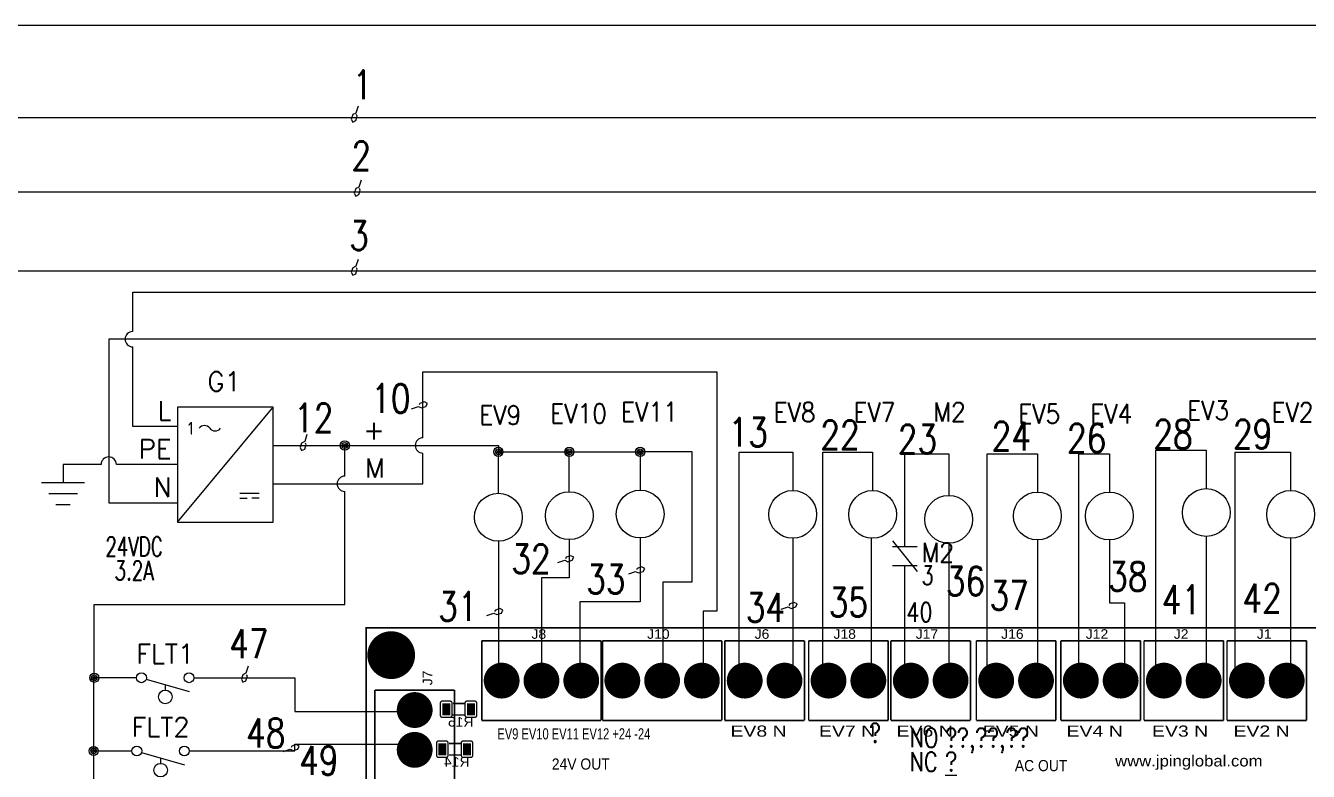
# Model space of a CAD drawing. Header units: inches. Extents: x 18.7 to 39.4, y 4.3 to 20.5.
# Drawn here: x 26.61 to 34.99, y 15.65 to 20.52 of the extents above; entities that cross this region are included whole.
import ezdxf
from ezdxf.enums import TextEntityAlignment as Align

# ---------------------------------------------------------------- set-up
doc = ezdxf.new("R2010")
doc.units = ezdxf.units.IN
doc.header["$MEASUREMENT"] = 0
for name, color, linetype in [('BLK_12AWG', 7, 'Continuous'), ('DESC', 250, 'Continuous'), ('MISC', 7, 'Continuous'), ('SYMS', 7, 'Continuous'), ('TAGS', 150, 'Continuous'), ('TERMS', 123, 'Continuous'), ('WIREFIXED', 7, 'Continuous'), ('WIRENO', 250, 'Continuous'), ('WIRES', 7, 'Continuous'), ('XREF', 7, 'Continuous'), ('XREFCHILD', 134, 'Continuous')]:
    doc.layers.add(name, color=color, linetype=linetype)
doc.styles.get("Standard").update_dxf_attribs({"font": 'arial.ttf'})
doc.styles.add('WD', font='romans.shx')
doc.styles.add('WD_IEC', font='isocp2.shx', dxfattribs={"width": 0.9, "height": 4})

# ---------------------------------------------------------------- blocks, each defined once
blk = doc.blocks.new('RPAD')
blk.add_trace([(-0.5, -0.5), (-0.5, 0.5), (0.5, -0.5), (0.5, 0.5)])
blk = doc.blocks.new('EPAD')
at = {"const_width": 0.5}
blk.add_lwpolyline([(-0.25, 0, 1), (0.25, 0, 1)], format="xyb", close=True, dxfattribs=at)
blk = doc.blocks.new('NextionControlV3')
at = {"const_width": 0.008}
for points in [[(40.2003, 9.8764), (45.4208, 9.8764), (45.4208, 14.4197), (40.2003, 14.4197), (40.2003, 9.8764)], [(40.2003, 9.8764), (45.4208, 9.8764), (45.4208, 14.4197), (40.2003, 14.4197), (40.2003, 9.8764)], [(40.2003, 9.8764), (45.4208, 9.8764), (45.4208, 14.4197), (40.2003, 14.4197), (40.2003, 9.8764)], [(40.7814, 14.354), (40.7814, 13.954)], [(41.3814, 14.354), (40.7814, 14.354)], [(40.7814, 14.354), (40.7814, 13.954)], [(41.3814, 14.354), (40.7814, 14.354)], [(40.7814, 14.354), (40.7814, 13.954)], [(41.3814, 14.354), (40.7814, 14.354)], [(41.3814, 14.354), (41.3814, 13.954)], [(41.3814, 14.354), (41.3814, 13.954)], [(41.3814, 14.354), (41.3814, 13.954)], [(41.3877, 14.354), (41.3877, 13.954)], [(41.9877, 14.354), (41.3877, 14.354)], [(41.3877, 14.354), (41.3877, 13.954)], [(41.9877, 14.354), (41.3877, 14.354)], [(41.3877, 14.354), (41.3877, 13.954)], [(41.9877, 14.354), (41.3877, 14.354)], [(41.9877, 14.354), (41.9877, 13.954)], [(41.9877, 14.354), (41.9877, 13.954)], [(41.9877, 14.354), (41.9877, 13.954)], [(42.0027, 14.354), (42.0027, 13.954)], [(42.0027, 14.354), (42.4027, 14.354)], [(42.0027, 14.354), (42.0027, 13.954)], [(42.0027, 14.354), (42.4027, 14.354)], [(42.0027, 14.354), (42.0027, 13.954)], [(42.0027, 14.354), (42.4027, 14.354)], [(42.4027, 14.354), (42.4027, 13.954)], [(42.4027, 14.354), (42.4027, 13.954)], [(42.4027, 14.354), (42.4027, 13.954)], [(42.424, 14.354), (42.424, 13.954)], [(42.424, 14.354), (42.824, 14.354)], [(42.424, 14.354), (42.424, 13.954)], [(42.424, 14.354), (42.824, 14.354)], [(42.424, 14.354), (42.424, 13.954)], [(42.424, 14.354), (42.824, 14.354)], [(42.824, 14.354), (42.824, 13.954)], [(42.824, 14.354), (42.824, 13.954)], [(42.824, 14.354), (42.824, 13.954)], [(42.8373, 14.354), (42.8373, 13.954)], [(42.8373, 14.354), (43.2373, 14.354)], [(42.8373, 14.354), (42.8373, 13.954)], [(42.8373, 14.354), (43.2373, 14.354)], [(42.8373, 14.354), (42.8373, 13.954)], [(42.8373, 14.354), (43.2373, 14.354)], [(43.2373, 14.354), (43.2373, 13.954)], [(43.2373, 14.354), (43.2373, 13.954)], [(43.2373, 14.354), (43.2373, 13.954)], [(43.2665, 14.354), (43.2665, 13.954)], [(43.2665, 14.354), (43.6665, 14.354)], [(43.2665, 14.354), (43.2665, 13.954)], [(43.2665, 14.354), (43.6665, 14.354)], [(43.2665, 14.354), (43.2665, 13.954)], [(43.2665, 14.354), (43.6665, 14.354)], [(43.6665, 14.354), (43.6665, 13.954)], [(43.6665, 14.354), (43.6665, 13.954)], [(43.6665, 14.354), (43.6665, 13.954)], [(43.6917, 14.354), (43.6917, 13.954)], [(43.6917, 14.354), (44.0917, 14.354)], [(43.6917, 14.354), (43.6917, 13.954)], [(43.6917, 14.354), (44.0917, 14.354)], [(43.6917, 14.354), (43.6917, 13.954)], [(43.6917, 14.354), (44.0917, 14.354)], [(44.0917, 14.354), (44.0917, 13.954)], [(44.0917, 14.354), (44.0917, 13.954)], [(44.0917, 14.354), (44.0917, 13.954)], [(44.109, 14.354), (44.109, 13.954)], [(44.109, 14.354), (44.509, 14.354)], [(44.109, 14.354), (44.109, 13.954)], [(44.109, 14.354), (44.509, 14.354)], [(44.109, 14.354), (44.109, 13.954)], [(44.109, 14.354), (44.509, 14.354)], [(44.509, 14.354), (44.509, 13.954)], [(44.509, 14.354), (44.509, 13.954)], [(44.509, 14.354), (44.509, 13.954)], [(44.5263, 14.354), (44.5263, 13.954)], [(44.5263, 14.354), (44.9263, 14.354)], [(44.5263, 14.354), (44.5263, 13.954)], [(44.5263, 14.354), (44.9263, 14.354)], [(44.5263, 14.354), (44.5263, 13.954)], [(44.5263, 14.354), (44.9263, 14.354)], [(44.9263, 14.354), (44.9263, 13.954)], [(44.9263, 14.354), (44.9263, 13.954)], [(44.9263, 14.354), (44.9263, 13.954)], [(40.6444, 14.1063), (40.2444, 14.1063)], [(40.6444, 12.5063), (40.2444, 12.5063), (40.2444, 14.1063)], [(40.6444, 14.1063), (40.2444, 14.1063)], [(40.6444, 12.5063), (40.2444, 12.5063), (40.2444, 14.1063)], [(40.6444, 14.1063), (40.2444, 14.1063)], [(40.6444, 12.5063), (40.2444, 12.5063), (40.2444, 14.1063)], [(40.6444, 14.1063), (40.6444, 12.5063)], [(40.6444, 14.1063), (40.6444, 12.5063)], [(40.6444, 14.1063), (40.6444, 12.5063)], [(40.6369, 14.0393), (40.6959, 14.0393)], [(40.6369, 14.0393), (40.6959, 14.0393)], [(40.6369, 14.0393), (40.6959, 14.0393)], [(40.6359, 13.9813), (40.6959, 13.9813)], [(40.6359, 13.9813), (40.6959, 13.9813)], [(40.6359, 13.9813), (40.6959, 13.9813)], [(40.7814, 13.954), (41.3814, 13.954)], [(40.7814, 13.954), (41.3814, 13.954)], [(40.7814, 13.954), (41.3814, 13.954)], [(41.3877, 13.954), (41.9877, 13.954)], [(41.3877, 13.954), (41.9877, 13.954)], [(41.3877, 13.954), (41.9877, 13.954)], [(42.0027, 13.954), (42.4027, 13.954)], [(42.0027, 13.954), (42.4027, 13.954)], [(42.0027, 13.954), (42.4027, 13.954)], [(42.424, 13.954), (42.824, 13.954)], [(42.424, 13.954), (42.824, 13.954)], [(42.424, 13.954), (42.824, 13.954)], [(42.8373, 13.954), (43.2373, 13.954)], [(42.8373, 13.954), (43.2373, 13.954)], [(42.8373, 13.954), (43.2373, 13.954)], [(43.2665, 13.954), (43.6665, 13.954)], [(43.2665, 13.954), (43.6665, 13.954)], [(43.2665, 13.954), (43.6665, 13.954)], [(43.6917, 13.954), (44.0917, 13.954)], [(43.6917, 13.954), (44.0917, 13.954)], [(43.6917, 13.954), (44.0917, 13.954)], [(44.109, 13.954), (44.509, 13.954)], [(44.109, 13.954), (44.509, 13.954)], [(44.109, 13.954), (44.509, 13.954)], [(44.5263, 13.954), (44.9263, 13.954)], [(44.5263, 13.954), (44.9263, 13.954)], [(44.5263, 13.954), (44.9263, 13.954)], [(40.6172, 13.8385), (40.6762, 13.8385)], [(40.6172, 13.8385), (40.6762, 13.8385)], [(40.6172, 13.8385), (40.6762, 13.8385)], [(40.6162, 13.7805), (40.6762, 13.7805)], [(40.6162, 13.7805), (40.6762, 13.7805)], [(40.6162, 13.7805), (40.6762, 13.7805)]]:
    blk.add_lwpolyline(points, dxfattribs=at)
for points in [[(40.5829, 13.9703), (40.6229, 13.9703), (40.6239, 13.9703), (40.6249, 13.9705), (40.6259, 13.9707), (40.6268, 13.971), (40.6277, 13.9715), (40.6285, 13.972), (40.6293, 13.9725), (40.63, 13.9732), (40.6306, 13.9739), (40.6312, 13.9746), (40.6317, 13.9755), (40.6321, 13.9763), (40.6325, 13.9773), (40.6327, 13.9782), (40.6328, 13.9792), (40.6329, 13.9803), (40.6329, 14.0403), (40.6328, 14.0413), (40.6327, 14.0423), (40.6325, 14.0433), (40.6321, 14.0442), (40.6317, 14.0451), (40.6312, 14.0459), (40.6306, 14.0467), (40.63, 14.0474), (40.6293, 14.048), (40.6285, 14.0486), (40.6277, 14.0491), (40.6268, 14.0495), (40.6259, 14.0498), (40.6249, 14.0501), (40.6239, 14.0502), (40.6229, 14.0503), (40.5829, 14.0503), (40.5819, 14.0502), (40.5809, 14.0501), (40.5799, 14.0498), (40.579, 14.0495), (40.5781, 14.0491), (40.5773, 14.0486), (40.5765, 14.048), (40.5758, 14.0474), (40.5751, 14.0467), (40.5746, 14.0459), (40.5741, 14.0451), (40.5737, 14.0442), (40.5733, 14.0433), (40.5731, 14.0423), (40.5729, 14.0413), (40.5729, 14.0403), (40.5729, 13.9803), (40.5729, 13.9792), (40.5731, 13.9782), (40.5733, 13.9773), (40.5737, 13.9763), (40.5741, 13.9755), (40.5746, 13.9746), (40.5751, 13.9739), (40.5758, 13.9732), (40.5765, 13.9725), (40.5773, 13.972), (40.5781, 13.9715), (40.579, 13.971), (40.5799, 13.9707), (40.5809, 13.9705), (40.5819, 13.9703), (40.5829, 13.9703)], [(40.7069, 13.9703), (40.7469, 13.9703), (40.7479, 13.9703), (40.7489, 13.9705), (40.7499, 13.9707), (40.7508, 13.971), (40.7517, 13.9715), (40.7525, 13.972), (40.7533, 13.9725), (40.754, 13.9732), (40.7546, 13.9739), (40.7552, 13.9746), (40.7557, 13.9755), (40.7561, 13.9763), (40.7565, 13.9773), (40.7567, 13.9782), (40.7568, 13.9792), (40.7569, 13.9803), (40.7569, 14.0403), (40.7568, 14.0413), (40.7567, 14.0423), (40.7565, 14.0433), (40.7561, 14.0442), (40.7557, 14.0451), (40.7552, 14.0459), (40.7546, 14.0467), (40.754, 14.0474), (40.7533, 14.048), (40.7525, 14.0486), (40.7517, 14.0491), (40.7508, 14.0495), (40.7499, 14.0498), (40.7489, 14.0501), (40.7479, 14.0502), (40.7469, 14.0503), (40.7069, 14.0503), (40.7059, 14.0502), (40.7049, 14.0501), (40.7039, 14.0498), (40.703, 14.0495), (40.7021, 14.0491), (40.7013, 14.0486), (40.7005, 14.048), (40.6998, 14.0474), (40.6991, 14.0467), (40.6986, 14.0459), (40.6981, 14.0451), (40.6977, 14.0442), (40.6973, 14.0433), (40.6971, 14.0423), (40.6969, 14.0413), (40.6969, 14.0403), (40.6969, 13.9803), (40.6969, 13.9792), (40.6971, 13.9782), (40.6973, 13.9773), (40.6977, 13.9763), (40.6981, 13.9755), (40.6986, 13.9746), (40.6991, 13.9739), (40.6998, 13.9732), (40.7005, 13.9725), (40.7013, 13.972), (40.7021, 13.9715), (40.703, 13.971), (40.7039, 13.9707), (40.7049, 13.9705), (40.7059, 13.9703), (40.7069, 13.9703)], [(40.5632, 13.7695), (40.6032, 13.7695), (40.6043, 13.7695), (40.6053, 13.7697), (40.6062, 13.7699), (40.6071, 13.7703), (40.608, 13.7707), (40.6088, 13.7712), (40.6096, 13.7717), (40.6103, 13.7724), (40.611, 13.7731), (40.6115, 13.7738), (40.612, 13.7747), (40.6124, 13.7755), (40.6128, 13.7765), (40.613, 13.7774), (40.6132, 13.7784), (40.6132, 13.7795), (40.6132, 13.8395), (40.6132, 13.8405), (40.613, 13.8415), (40.6128, 13.8425), (40.6124, 13.8434), (40.612, 13.8443), (40.6115, 13.8451), (40.611, 13.8459), (40.6103, 13.8466), (40.6096, 13.8472), (40.6088, 13.8478), (40.608, 13.8483), (40.6071, 13.8487), (40.6062, 13.849), (40.6053, 13.8493), (40.6043, 13.8494), (40.6032, 13.8495), (40.5632, 13.8495), (40.5622, 13.8494), (40.5612, 13.8493), (40.5602, 13.849), (40.5593, 13.8487), (40.5584, 13.8483), (40.5576, 13.8478), (40.5568, 13.8472), (40.5561, 13.8466), (40.5555, 13.8459), (40.5549, 13.8451), (40.5544, 13.8443), (40.554, 13.8434), (40.5537, 13.8425), (40.5534, 13.8415), (40.5533, 13.8405), (40.5532, 13.8395), (40.5532, 13.7795), (40.5533, 13.7784), (40.5534, 13.7774), (40.5537, 13.7765), (40.554, 13.7755), (40.5544, 13.7747), (40.5549, 13.7738), (40.5555, 13.7731), (40.5561, 13.7724), (40.5568, 13.7717), (40.5576, 13.7712), (40.5584, 13.7707), (40.5593, 13.7703), (40.5602, 13.7699), (40.5612, 13.7697), (40.5622, 13.7695), (40.5632, 13.7695)], [(40.6872, 13.7695), (40.7272, 13.7695), (40.7283, 13.7695), (40.7293, 13.7697), (40.7302, 13.7699), (40.7311, 13.7703), (40.732, 13.7707), (40.7328, 13.7712), (40.7336, 13.7717), (40.7343, 13.7724), (40.735, 13.7731), (40.7355, 13.7738), (40.736, 13.7747), (40.7364, 13.7755), (40.7368, 13.7765), (40.737, 13.7774), (40.7372, 13.7784), (40.7372, 13.7795), (40.7372, 13.8395), (40.7372, 13.8405), (40.737, 13.8415), (40.7368, 13.8425), (40.7364, 13.8434), (40.736, 13.8443), (40.7355, 13.8451), (40.735, 13.8459), (40.7343, 13.8466), (40.7336, 13.8472), (40.7328, 13.8478), (40.732, 13.8483), (40.7311, 13.8487), (40.7302, 13.849), (40.7293, 13.8493), (40.7283, 13.8494), (40.7272, 13.8495), (40.6872, 13.8495), (40.6862, 13.8494), (40.6852, 13.8493), (40.6842, 13.849), (40.6833, 13.8487), (40.6824, 13.8483), (40.6816, 13.8478), (40.6808, 13.8472), (40.6801, 13.8466), (40.6795, 13.8459), (40.6789, 13.8451), (40.6784, 13.8443), (40.678, 13.8434), (40.6777, 13.8425), (40.6774, 13.8415), (40.6773, 13.8405), (40.6772, 13.8395), (40.6772, 13.7795), (40.6773, 13.7784), (40.6774, 13.7774), (40.6777, 13.7765), (40.678, 13.7755), (40.6784, 13.7747), (40.6789, 13.7738), (40.6795, 13.7731), (40.6801, 13.7724), (40.6808, 13.7717), (40.6816, 13.7712), (40.6824, 13.7707), (40.6833, 13.7703), (40.6842, 13.7699), (40.6852, 13.7697), (40.6862, 13.7695), (40.6872, 13.7695)]]:
    blk.add_lwpolyline(points, close=True)
for p, xscale, yscale in [((40.3263, 14.2819), 0.24, 0.24), ((40.8814, 14.154), 0.18, 0.18), ((41.0814, 14.154), 0.18, 0.18), ((41.2814, 14.154), 0.18, 0.18), ((41.4877, 14.154), 0.18, 0.18), ((41.6877, 14.154), 0.18, 0.18), ((41.8877, 14.154), 0.18, 0.18), ((42.1027, 14.154), 0.18, 0.18), ((42.3027, 14.154), 0.18, 0.18), ((42.524, 14.154), 0.18, 0.18), ((42.724, 14.154), 0.18, 0.18), ((42.9373, 14.154), 0.18, 0.18), ((43.1373, 14.154), 0.18, 0.18), ((43.3665, 14.154), 0.18, 0.18), ((43.5665, 14.154), 0.18, 0.18), ((43.7917, 14.154), 0.18, 0.18), ((43.9917, 14.154), 0.18, 0.18), ((44.209, 14.154), 0.18, 0.18), ((44.409, 14.154), 0.18, 0.18), ((44.6263, 14.154), 0.18, 0.18), ((44.8263, 14.154), 0.18, 0.18), ((40.4444, 14.0063), 0.18, 0.18), ((40.4444, 13.8063), 0.18, 0.18)]:
    blk.add_blockref('EPAD', p, dxfattribs=dict(xscale=xscale, yscale=yscale))
at = {"xscale": 0.04, "yscale": 0.06, "rotation": 180}
for p in [(40.6029, 14.0103), (40.7269, 14.0103), (40.5832, 13.8095), (40.7072, 13.8095)]:
    blk.add_blockref('RPAD', p, dxfattribs=at)
for s, height, width, p in [('J8', 0.048, 1.041667, (41.0314, 14.364)), ('J8', 0.048, 1.041667, (41.0314, 14.364)), ('J8', 0.048, 1.041667, (41.0314, 14.364)), ('J10', 0.048, 1.041667, (41.6127, 14.364)), ('J10', 0.048, 1.041667, (41.6127, 14.364)), ('J10', 0.048, 1.041667, (41.6127, 14.364)), ('J6', 0.048, 1.041667, (42.1527, 14.364)), ('J6', 0.048, 1.041667, (42.1527, 14.364)), ('J6', 0.048, 1.041667, (42.1527, 14.364)), ('J18', 0.048, 1.041667, (42.549, 14.364)), ('J18', 0.048, 1.041667, (42.549, 14.364)), ('J18', 0.048, 1.041667, (42.549, 14.364)), ('J17', 0.048, 1.041667, (42.9623, 14.364)), ('J17', 0.048, 1.041667, (42.9623, 14.364)), ('J17', 0.048, 1.041667, (42.9623, 14.364)), ('J16', 0.048, 1.041667, (43.3915, 14.364)), ('J16', 0.048, 1.041667, (43.3915, 14.364)), ('J16', 0.048, 1.041667, (43.3915, 14.364)), ('J12', 0.048, 1.041667, (43.8167, 14.364)), ('J12', 0.048, 1.041667, (43.8167, 14.364)), ('J12', 0.048, 1.041667, (43.8167, 14.364)), ('J2', 0.048, 1.041667, (44.259, 14.364)), ('J2', 0.048, 1.041667, (44.259, 14.364)), ('J2', 0.048, 1.041667, (44.259, 14.364)), ('J1', 0.048, 1.041667, (44.6763, 14.364)), ('J1', 0.048, 1.041667, (44.6763, 14.364)), ('J1', 0.048, 1.041667, (44.6763, 14.364)), ('EV8 N', 0.056, 1.25, (42.031, 13.8725)), ('EV8 N', 0.056, 1.25, (42.031, 13.8725)), ('EV8 N', 0.056, 1.25, (42.031, 13.8725)), ('EV7 N', 0.056, 1.25, (42.4759, 13.8725)), ('EV7 N', 0.056, 1.25, (42.4759, 13.8725)), ('EV7 N', 0.056, 1.25, (42.4759, 13.8725)), ('EV6 N', 0.056, 1.25, (42.8657, 13.8725)), ('EV6 N', 0.056, 1.25, (42.8657, 13.8725)), ('EV6 N', 0.056, 1.25, (42.8657, 13.8725)), ('EV5 N', 0.056, 1.25, (43.2988, 13.8725)), ('EV5 N', 0.056, 1.25, (43.2988, 13.8725)), ('EV5 N', 0.056, 1.25, (43.2988, 13.8725)), ('EV4 N', 0.056, 1.25, (43.72, 13.8725)), ('EV4 N', 0.056, 1.25, (43.72, 13.8725)), ('EV4 N', 0.056, 1.25, (43.72, 13.8725)), ('EV3 N', 0.056, 1.25, (44.1492, 13.8725)), ('EV3 N', 0.056, 1.25, (44.1492, 13.8725)), ('EV3 N', 0.056, 1.25, (44.1492, 13.8725)), ('EV2 N', 0.056, 1.25, (44.5586, 13.8725)), ('EV2 N', 0.056, 1.25, (44.5586, 13.8725)), ('EV2 N', 0.056, 1.25, (44.5586, 13.8725)), ('EV9 EV10 EV11 EV12 +24 -24', 0.056, 0.714286, (40.8598, 13.8587)), ('EV9 EV10 EV11 EV12 +24 -24', 0.056, 0.714286, (40.8598, 13.8587)), ('EV9 EV10 EV11 EV12 +24 -24', 0.056, 0.714286, (40.8598, 13.8587)), ('24V OUT', 0.056, 0.892857, (41.1334, 13.7071)), ('24V OUT', 0.056, 0.892857, (41.1334, 13.7071)), ('24V OUT', 0.056, 0.892857, (41.1334, 13.7071)), ('AC OUT', 0.056, 0.892857, (43.4602, 13.6992)), ('AC OUT', 0.056, 0.892857, (43.4602, 13.6992)), ('AC OUT', 0.056, 0.892857, (43.4602, 13.6992)), ('www.jpinglobal.com', 0.056, 1.071429, (43.9641, 13.7229)), ('www.jpinglobal.com', 0.056, 1.071429, (43.9641, 13.7229)), ('www.jpinglobal.com', 0.056, 1.071429, (43.9641, 13.7229))]:
    blk.add_text(s, height=height, dxfattribs=dict(width=width)).set_placement(p)
at = {"width": 1.041667}
blk.add_text('J7', height=0.048, rotation=90, dxfattribs=at).set_placement((40.5331, 14.1304))
blk.add_text('J7', height=0.048, rotation=90, dxfattribs=at).set_placement((40.5331, 14.1304))
blk.add_text('J7', height=0.048, rotation=90, dxfattribs=at).set_placement((40.5331, 14.1304))
at = {"text_generation_flag": 2, "width": 1.041667}
for s, p in [('R15', (40.7399, 13.9233)), ('R15', (40.7399, 13.9233)), ('R15', (40.7399, 13.9233)), ('R14', (40.7202, 13.7225)), ('R14', (40.7202, 13.7225)), ('R14', (40.7202, 13.7225))]:
    blk.add_text(s, height=0.048, dxfattribs=at).set_placement(p)
blk = doc.blocks.new('VCR1')
blk.add_circle((0, 0), 0.1562)
at = {"style": 'WD', "width": 0.7}
for tag, p in [('INST', (0.2812, 0.4133)), ('LOC', (0.2812, 0.2437))]:
    blk.add_attdef(tag, text='', height=0.125, dxfattribs=at).set_placement(p, align=Align.TOP_LEFT)
at = {"linetype": 'Continuous', "style": 'WD', "flags": 8}
blk.add_attdef('TERM01', text='', height=0.125, dxfattribs=at).set_placement((-0.0312, 0.1812), align=Align.RIGHT)
at = {"color": 7, "style": 'WD', "flags": 1}
for tag, p in [('X2TERM01', (0, 0.1562)), ('X8TERM02', (0, -0.1562))]:
    blk.add_attdef(tag, p, '', height=0.0125, dxfattribs=at)
at = {"style": 'WD', "width": 0.9}
for tag, p in [('TAG1', (0.2, -0.0472)), ('DESC1', (-0.256, -1.0197)), ('DESC2', (-0.256, -1.1759)), ('DESC3', (-0.256, -1.3322))]:
    blk.add_attdef(tag, p, '', height=0.125, dxfattribs=at)
at = {"style": 'WD', "flags": 9}
blk.add_attdef('FAMILY', text='', height=0.01, dxfattribs=at).set_placement((-0.2191, -0.0659), align=Align.CENTER)
at = {"linetype": 'Continuous', "style": 'WD', "flags": 9}
for tag, p in [('CAT', (-0.2211, -0.0835)), ('MFG', (-0.2211, -0.0986))]:
    blk.add_attdef(tag, text='', height=0.01, dxfattribs=at).set_placement(p, align=Align.MIDDLE)
blk.add_attdef('ASSYCODE', text='', height=0.01, dxfattribs=at).set_placement((-0.2229, -0.1181), align=Align.CENTER)
at = {"linetype": 'Continuous', "style": 'WD', "flags": 8}
blk.add_attdef('TERM02', text='', height=0.125, dxfattribs=at).set_placement((-0.0312, -0.1781), align=Align.TOP_RIGHT)
at = {"style": 'WD', "width": 0.8, "flags": 8}
for tag, p in [('NO', (-0.256, -1.4884)), ('XREFNO', (-0.0229, -1.4884)), ('NC', (-0.256, -1.6447)), ('XREFNC', (-0.0229, -1.6447))]:
    blk.add_attdef(tag, p, '', height=0.125, dxfattribs=at)
blk = doc.blocks.new('WDDOT')
for radius in [0.03, 0.0187, 0.00929]:
    blk.add_circle((0, 0), radius)
blk = doc.blocks.new('HFL11')
at = {"linetype": 'Continuous'}
blk.add_line((-0.1248, -0.0103), (0.157, -0.0908), dxfattribs=at)
blk.add_line((0, -0.046), (0, -0.08))
for centre, radius in [((-0.1553, 0), 0.0322), ((0.1553, 0), 0.0322), ((0, -0.125), 0.0442)]:
    blk.add_circle(centre, radius)
at = {"style": 'WD', "width": 0.7}
for tag, p in [('INST', (0, 0.7321)), ('LOC', (0, 0.5625)), ('DESC1', (0, 0.4062)), ('DESC2', (0, 0.25)), ('XREF', (0, -0.3319)), ('WDTAGALT', (0, -0.5))]:
    blk.add_attdef(tag, text='', height=0.125, dxfattribs=at).set_placement(p, align=Align.CENTER)
at = {"style": 'WD'}
blk.add_attdef('TAG1', text='', height=0.125, dxfattribs=at).set_placement((0, 0.0938), align=Align.CENTER)
for tag, p, height, flags in [('X4TERM01', (-0.1875, 0), 0.0125, 1), ('CONTACT', (0.0376, 0.0204), 0.01, 1), ('FAMILY', (0.0376, 0.0371), 0.01, 9), ('X1TERM02', (0.1875, 0), 0.0125, 1)]:
    blk.add_attdef(tag, p, '', height=height, dxfattribs=dict(at, flags=flags))
for tag, p in [('X2LINK', (0, 0.0312)), ('X8LINK', (0, -0.2188))]:
    blk.add_attdef(tag, p, '', height=0.01, dxfattribs=at)
at = {"linetype": 'Continuous', "style": 'WD', "flags": 9}
for tag, p in [('CAT', (0.0626, -0.0071)), ('ASSYCODE', (0.0631, -0.0495)), ('MFG', (0.0626, -0.0266))]:
    blk.add_attdef(tag, text='', height=0.01, dxfattribs=at).set_placement(p, align=Align.CENTER)
at = {"linetype": 'Continuous', "style": 'WD', "flags": 8}
blk.add_attdef('TERM01', text='', height=0.125, dxfattribs=at).set_placement((-0.25, -0.0314), align=Align.TOP_RIGHT)
blk.add_attdef('TERM02', text='', height=0.125, dxfattribs=at).set_placement((0.25, -0.0314), align=Align.TOP_LEFT)
at = {"style": 'WD', "width": 0.7}
blk.add_attdef('RATING1', (0.2493, -0.3058), '', height=0.125, dxfattribs=at)
blk = doc.blocks.new('VMS1')
blk.add_circle((0, 0), 0.1562)
at = {"style": 'WD', "width": 0.7}
for tag, p in [('INST', (0.2812, 0.4193)), ('LOC', (0.2812, 0.2497))]:
    blk.add_attdef(tag, text='', height=0.125, dxfattribs=at).set_placement(p, align=Align.TOP_LEFT)
at = {"linetype": 'Continuous', "style": 'WD', "flags": 8}
blk.add_attdef('TERM01', text='', height=0.125, dxfattribs=at).set_placement((-0.0312, 0.1812), align=Align.RIGHT)
at = {"color": 7, "style": 'WD', "flags": 1}
for tag, p in [('X2TERM01', (0, 0.1562)), ('X8TERM02', (0, -0.1562))]:
    blk.add_attdef(tag, p, '', height=0.0125, dxfattribs=at)
at = {"style": 'WD', "width": 0.9}
for tag, p in [('TAG1', (0.2, -0.0472)), ('DESC1', (-0.256, -1.0197)), ('DESC2', (-0.256, -1.1759)), ('DESC3', (-0.256, -1.3322))]:
    blk.add_attdef(tag, p, '', height=0.125, dxfattribs=at)
at = {"style": 'WD', "flags": 9}
blk.add_attdef('FAMILY', text='', height=0.01, dxfattribs=at).set_placement((-0.2191, -0.0659), align=Align.CENTER)
at = {"linetype": 'Continuous', "style": 'WD', "flags": 9}
for tag, p in [('CAT', (-0.2211, -0.0835)), ('MFG', (-0.2211, -0.0986))]:
    blk.add_attdef(tag, text='', height=0.01, dxfattribs=at).set_placement(p, align=Align.MIDDLE)
blk.add_attdef('ASSYCODE', text='', height=0.01, dxfattribs=at).set_placement((-0.2236, -0.1202), align=Align.CENTER)
at = {"linetype": 'Continuous', "style": 'WD', "flags": 8}
blk.add_attdef('TERM02', text='', height=0.125, dxfattribs=at).set_placement((-0.0312, -0.1781), align=Align.TOP_RIGHT)
at = {"style": 'WD', "width": 0.8, "flags": 8}
for tag, p in [('NO', (-0.256, -1.4884)), ('XREFNO', (-0.0229, -1.4884)), ('NC', (-0.256, -1.6447)), ('XREFNC', (-0.0229, -1.6447))]:
    blk.add_attdef(tag, p, '', height=0.125, dxfattribs=at)
blk = doc.blocks.new('HPW1_1PH')
for p, q in [((0, -0.625), (0.625, 0.125)), ((0.4066, -0.4373), (0.5317, -0.4373)), ((0.4066, -0.4686), (0.4535, -0.4686)), ((0.5317, -0.4686), (0.4848, -0.4686))]:
    blk.add_line(p, q)
blk.add_lwpolyline([(0.625, 0.125), (0, 0.125), (0, -0.625), (0.625, -0.625)], close=True)
for centre, start, end in [((0.175, -0.0387), 36.8699, 143.1301), ((0.245, 0.0138), 216.8699, 323.1301)]:
    blk.add_arc(centre, 0.0438, start, end)
at = {"style": 'WD_IEC'}
blk.add_text('1', height=0.084, dxfattribs=at).set_placement((0.105, -0.0124), align=Align.MIDDLE_RIGHT)
at = {"style": 'WD', "width": 0.7}
for tag, p in [('INST', (-0.2843, 0.7938)), ('LOC', (-0.2843, 0.6242)), ('RATING1', (-0.2843, 0.285)), ('XREF', (-0.2843, -0.691)), ('DESC1', (-0.2843, -0.8472)), ('DESC2', (-0.2843, -1.0035)), ('DESC3', (-0.2843, -1.1578))]:
    blk.add_attdef(tag, text='', height=0.125, dxfattribs=at).set_placement(p, align=Align.CENTER)
at = {"style": 'WD'}
blk.add_attdef('TAG1', text='', height=0.125, dxfattribs=at).set_placement((-0.2843, 0.4546), align=Align.CENTER)
at = {"linetype": 'Continuous', "style": 'WD', "flags": 9}
for tag, p in [('MFG', (0.8868, 0.2571)), ('CAT', (0.8888, 0.2765)), ('ASSYCODE', (0.8871, -0.5638))]:
    blk.add_attdef(tag, text='', height=0.01, dxfattribs=at).set_placement(p, align=Align.CENTER)
at = {"linetype": 'Continuous', "style": 'WD', "flags": 8}
for tag, p in [('TERM01', (-0.04, 0.04)), ('TERM04', (1.3525, -0.085)), ('TERM02', (-0.04, -0.2098)), ('TERM05', (1.3525, -0.335)), ('TERM03', (-0.04, -0.46))]:
    blk.add_attdef(tag, text='', height=0.125, dxfattribs=at).set_placement(p, align=Align.RIGHT)
at = {"style": 'WD'}
for tag, p, height, flags in [('X4TERM01', (0, 0), 0.0125, 1), ('X1TERM04', (0.625, -0.125), 0.0125, 1), ('X4TERM02', (0, -0.2498), 0.0125, 1), ('X1TERM05', (0.625, -0.375), 0.0125, 1), ('X4TERM03', (0, -0.5), 0.0125, 1), ('FAMILY', (0.8618, -0.4829), 0.01, 9)]:
    blk.add_attdef(tag, p, '', height=height, dxfattribs=dict(at, flags=flags))
blk = doc.blocks.new('VGND2')
for p, q in [((0.09375, 0), (-0.09375, 0)), ((-0.0625, -0.046875), (0.0625, -0.046875)), ((-0.03125, -0.09375), (0.03125, -0.09375))]:
    blk.add_line(p, q)
at = {"style": 'WD', "flags": 1}
blk.add_attdef('X2TERM01', (0, 0), '', height=0.01, dxfattribs=at)
blk = doc.blocks.new('WD_WNV')
at = {"linetype": 'Continuous', "style": 'WD', "width": 0.8}
blk.add_attdef('WIRENO', text='', height=0.125, dxfattribs=at).set_placement((-0.05, 0), align=Align.MIDDLE_RIGHT)
at = {"style": 'WD', "flags": 1}
for tag, p in [('W01USER', (-0.0625, 0.0938)), ('W02USER', (-0.0625, 0.0859)), ('W03USER', (-0.0625, 0.0781)), ('W04USER', (-0.0625, 0.0703)), ('W05USER', (-0.0625, 0.0625)), ('W06USER', (-0.0625, 0.0547)), ('W07USER', (-0.0625, 0.0469)), ('W08USER', (-0.0625, 0.0391)), ('W09USER', (-0.0625, 0.0312)), ('W10USER', (-0.0625, 0.0234))]:
    blk.add_attdef(tag, text='', height=0.005, dxfattribs=at).set_placement(p, align=Align.CENTER)
blk = doc.blocks.new('WD_WNH')
at = {"linetype": 'Continuous', "style": 'WD', "width": 0.8}
blk.add_attdef('WIRENO', text='', height=0.125, dxfattribs=at).set_placement((0, 0.0625), align=Align.CENTER)
at = {"style": 'WD', "flags": 1}
for tag, p in [('W01USER', (0, 0.0781)), ('W02USER', (0, 0.0703)), ('W03USER', (0, 0.0625)), ('W04USER', (0, 0.0547)), ('W05USER', (0, 0.0469)), ('W06USER', (0, 0.0391)), ('W07USER', (0, 0.0312)), ('W08USER', (0, 0.0234)), ('W09USER', (0, 0.0156)), ('W10USER', (0, 0.0078))]:
    blk.add_attdef(tag, text='', height=0.005, dxfattribs=at).set_placement(p, align=Align.CENTER)
blk = doc.blocks.new('VMS22')
at = {"linetype": 'Continuous'}
for p, q in [((-0.08, 0.1), (0.08, -0.1)), ((-0.08, 0.0625), (0.08, 0.0625)), ((-0.08, -0.0625), (0.08, -0.0625))]:
    blk.add_line(p, q, dxfattribs=at)
at = {"style": 'WD'}
for tag, p, width in [('INST', (0.125, 0.2866), 0.7), ('LOC', (0.125, 0.117), 0.7), ('TAG2', (0.1095, -0.0393), 0.9), ('XREF', (0.1115, -0.1888), 0.7), ('DESC1', (0.1115, -0.3407), 0.7), ('DESC2', (0.1115, -0.497), 0.7), ('DESC3', (0.1115, -0.6532), 0.7)]:
    blk.add_attdef(tag, p, '', height=0.125, dxfattribs=dict(at, width=width))
at = {"linetype": 'Continuous', "style": 'WD', "flags": 8}
blk.add_attdef('TERM01', text='', height=0.125, dxfattribs=at).set_placement((-0.0312, 0.125), align=Align.RIGHT)
at = {"style": 'WD'}
for tag, p, flags in [('FAMILY', (-0.1522, -0.001), 9), ('CONTACT', (-0.1522, -0.0177), 1)]:
    blk.add_attdef(tag, p, '', height=0.01, dxfattribs=dict(at, flags=flags))
at = {"color": 7, "style": 'WD'}
for tag, p in [('X4LINK', (-0.1406, 0)), ('X1LINK', (0.125, 0))]:
    blk.add_attdef(tag, p, '', height=0.01, dxfattribs=at)
at = {"color": 7, "style": 'WD', "flags": 1}
for tag, p in [('X2TERM01', (0, 0.0625)), ('X8TERM02', (0, -0.0625))]:
    blk.add_attdef(tag, p, '', height=0.0125, dxfattribs=at)
at = {"linetype": 'Continuous', "style": 'WD', "flags": 8}
blk.add_attdef('TERM02', text='', height=0.125, dxfattribs=at).set_placement((-0.0312, -0.125), align=Align.TOP_RIGHT)

msp = doc.modelspace()

# ---------------------------------------------------------------- linework, layer by layer
at = {"color": 7, "linetype": 'Continuous'}
msp.add_line((39.4087, 20.5161), (18.6587, 20.5161), dxfattribs=at)
at = {"layer": 'BLK_12AWG'}
for p, q in [((19.5714, 19.9155), (37.9464, 19.9155)), ((19.591, 19.4322), (37.966, 19.4322)), ((19.5714, 18.9155), (37.9464, 18.9155))]:
    msp.add_line(p, q, dxfattribs=at)
at = {"layer": 'WIREFIXED'}
for points in [[(28.7839, 19.9905), (28.7688, 19.9452), (28.7491, 19.9354), (28.7393, 19.9059), (28.7491, 19.8863), (28.7688, 19.8961), (28.7786, 19.9255), (28.7737, 19.9354)], [(28.8035, 19.5072), (28.7884, 19.4619), (28.7687, 19.452), (28.7589, 19.4226), (28.7687, 19.4029), (28.7884, 19.4128), (28.7982, 19.4422), (28.7933, 19.452)], [(28.7839, 18.9905), (28.7688, 18.9452), (28.7491, 18.9354), (28.7393, 18.9059), (28.7491, 18.8863), (28.7688, 18.8961), (28.7786, 18.9255), (28.7737, 18.9354)], [(29.1324, 18.0156), (29.1778, 18.0307), (29.1974, 18.0208), (29.2268, 18.0306), (29.2367, 18.0503), (29.217, 18.0602), (29.1876, 18.0504), (29.1827, 18.0405)], [(28.4501, 17.846), (28.435, 17.8006), (28.4153, 17.7907), (28.4055, 17.7613), (28.4153, 17.7417), (28.435, 17.7515), (28.4448, 17.7809), (28.4399, 17.7907)], [(30.0886, 17.0113), (30.134, 17.0265), (30.1536, 17.0166), (30.183, 17.0264), (30.1929, 17.0461), (30.1732, 17.0559), (30.1438, 17.0461), (30.1389, 17.0363)], [(30.5517, 16.9379), (30.597, 16.953), (30.6167, 16.9431), (30.6461, 16.9529), (30.656, 16.9726), (30.6363, 16.9825), (30.6069, 16.9727), (30.602, 16.9628)], [(29.6255, 16.6655), (29.6709, 16.6806), (29.6906, 16.6708), (29.72, 16.6806), (29.7298, 16.7003), (29.7101, 16.7101), (29.6807, 16.7003), (29.6758, 16.6905)], [(31.548, 16.7065), (31.5933, 16.7216), (31.613, 16.7118), (31.6424, 16.7216), (31.6523, 16.7413), (31.6326, 16.7511), (31.6032, 16.7413), (31.5983, 16.7315)], [(28.0661, 16.3339), (28.0509, 16.2886), (28.0313, 16.2787), (28.0215, 16.2493), (28.0313, 16.2297), (28.051, 16.2395), (28.0608, 16.2689), (28.0559, 16.2787)], [(28.2955, 15.7782), (28.3408, 15.7933), (28.3605, 15.7835), (28.3899, 15.7933), (28.3998, 15.813), (28.3801, 15.8228), (28.3507, 15.813), (28.3458, 15.8032)]]:
    msp.add_lwpolyline(points, dxfattribs=at)
at = {"layer": 'WIRES'}
for p, q in [((27.3118, 18.5192), (27.3118, 18.7756)), ((27.3118, 18.7756), (35.8961, 18.7756)), ((35.7278, 18.4692), (27.1549, 18.4692)), ((27.1549, 18.4692), (27.1549, 17.4002)), ((27.3118, 17.9002), (27.3118, 18.4192)), ((29.2074, 17.8252), (29.2074, 18.256)), ((29.2074, 18.256), (31.1279, 18.256)), ((31.1279, 18.256), (31.1279, 16.6931)), ((27.6049, 17.9002), (27.3118, 17.9002)), ((28.2299, 17.7752), (29.7005, 17.7752)), ((28.6969, 17.5752), (28.6969, 17.7752)), ((29.7005, 17.7752), (29.7005, 17.7337)), ((29.2074, 17.5252), (29.2074, 17.7252)), ((29.7005, 17.4631), (29.7005, 17.7337)), ((29.7005, 17.7337), (30.1636, 17.7337)), ((30.1636, 17.4734), (30.1636, 17.7337)), ((30.1636, 17.7337), (30.6267, 17.7337)), ((30.9667, 17.7337), (30.6267, 17.7337)), ((30.6267, 17.7337), (30.6267, 17.4837)), ((30.9667, 16.8855), (30.9667, 17.7337)), ((31.273, 16.2939), (31.273, 17.7317)), ((31.273, 17.7317), (31.623, 17.7317)), ((31.623, 17.7317), (31.623, 17.4817)), ((31.8196, 16.232), (31.8196, 17.7317)), ((31.8196, 17.7317), (32.145, 17.7317)), ((32.145, 17.7317), (32.145, 17.4817)), ((32.3565, 17.7214), (32.6418, 17.7214)), ((32.3565, 17.116), (32.3565, 17.7214)), ((32.6418, 17.7214), (32.6418, 17.4493)), ((32.8927, 16.2423), (32.8927, 17.7214)), ((32.8927, 17.7214), (33.2213, 17.7214)), ((33.2213, 17.7214), (33.2213, 17.4714)), ((33.4915, 16.1908), (33.4915, 17.7214)), ((33.4915, 17.7214), (33.6914, 17.7214)), ((33.6914, 17.7214), (33.6914, 17.4714)), ((33.995, 16.2939), (33.995, 17.744)), ((33.995, 17.744), (34.3246, 17.744)), ((34.3246, 17.744), (34.3246, 17.494)), ((34.5137, 16.2836), (34.5137, 17.7317)), ((34.5137, 17.7317), (34.8757, 17.7317)), ((34.8757, 17.7317), (34.8757, 17.4817)), ((27.1049, 17.6503), (26.8565, 17.6503)), ((26.8565, 17.6503), (26.8565, 17.5315)), ((27.6049, 17.6503), (27.2049, 17.6503)), ((28.2299, 17.5252), (29.2074, 17.5252)), ((28.6969, 16.7363), (28.6969, 17.4752)), ((27.1549, 17.4002), (27.6049, 17.4002)), ((34.3246, 17.1815), (34.3246, 16.232)), ((29.7005, 17.1506), (29.7005, 16.2304)), ((30.1636, 17.1609), (30.1636, 16.9118)), ((30.6267, 17.1712), (30.6267, 16.7545)), ((31.623, 17.1692), (31.623, 16.2939)), ((32.1369, 16.232), (32.1369, 17.1692)), ((32.6418, 17.1368), (32.6418, 16.2114)), ((33.2213, 17.1589), (33.2213, 16.2733)), ((33.6914, 17.1589), (33.6914, 16.7474)), ((34.8757, 17.1692), (34.8757, 16.263)), ((32.3565, 16.2733), (32.3565, 16.991)), ((30.1636, 16.9118), (29.983, 16.9118)), ((29.983, 16.9118), (29.983, 16.2828)), ((30.7765, 16.25), (30.7765, 16.8855)), ((30.7765, 16.8855), (30.9667, 16.8855)), ((27.0606, 16.2589), (27.0606, 16.7363)), ((27.0606, 16.7363), (28.6969, 16.7363)), ((30.6267, 16.7545), (30.2322, 16.7545)), ((30.2322, 16.7545), (30.2322, 16.2369)), ((31.1279, 16.6931), (31.0389, 16.6931)), ((31.0389, 16.6931), (31.0389, 16.2356)), ((33.6914, 16.7474), (33.7907, 16.7474)), ((33.7907, 16.7474), (33.7907, 16.2733)), ((27.3366, 16.2589), (27.0564, 16.2589)), ((27.0564, 16.2589), (27.0564, 15.7809)), ((27.7116, 16.2589), (28.3705, 16.2589)), ((28.3705, 16.2589), (28.3705, 16.0384)), ((31.623, 16.2939), (31.5619, 16.2939)), ((33.2213, 16.2733), (33.2129, 16.2733)), ((32.6418, 16.2114), (32.6763, 16.2114)), ((28.3705, 16.0384), (29.1889, 16.0384)), ((27.0564, 15.7809), (27.3064, 15.7809)), ((27.0564, 15.7809), (27.0564, 15.2532)), ((27.6814, 15.7809), (28.3705, 15.7809)), ((28.3705, 15.7809), (28.3705, 15.8256)), ((28.3705, 15.8256), (29.1665, 15.8256))]:
    msp.add_line(p, q, dxfattribs=at)
for centre, start, end in [((27.3118, 18.4692), 90, 270), ((29.2074, 17.7752), 90, 270), ((27.1549, 17.6503), 0, 180), ((28.6969, 17.5252), 90, 270)]:
    msp.add_arc(centre, 0.05, start, end, dxfattribs=at)

# ---------------------------------------------------------------- block references
at = {"xscale": 1.3, "yscale": 1.3, "zscale": 1.3}
msp.add_blockref('NextionControlV3', (-23.4241, -2.16), dxfattribs=at)
at = {"layer": 'SYMS'}
ref = msp.add_blockref('HPW1_1PH', (27.6049, 17.9002), dxfattribs=at)
ref.add_attrib('TERM01', 'L', dxfattribs={"layer": 'TERMS', "linetype": 'Continuous', "height": 0.125, "style": 'WD', "flags": 8}).set_placement((27.5649, 17.9402), align=Align.RIGHT)
ref.add_attrib('TERM02', 'PE', dxfattribs={"layer": 'TERMS', "linetype": 'Continuous', "height": 0.125, "style": 'WD', "flags": 8}).set_placement((27.5649, 17.6903), align=Align.RIGHT)
ref.add_attrib('TERM03', 'N', dxfattribs={"layer": 'TERMS', "linetype": 'Continuous', "height": 0.125, "style": 'WD', "flags": 8}).set_placement((27.5649, 17.4402), align=Align.RIGHT)
ref.add_attrib('TERM04', '+', dxfattribs={"layer": 'TERMS', "linetype": 'Continuous', "height": 0.125, "style": 'WD', "flags": 8}).set_placement((28.9574, 17.8152), align=Align.RIGHT)
ref.add_attrib('TERM05', 'M', dxfattribs={"layer": 'TERMS', "linetype": 'Continuous', "height": 0.125, "style": 'WD', "flags": 8}).set_placement((28.9574, 17.5652), align=Align.RIGHT)
ref.add_attrib('TAG1', 'G1', dxfattribs={"layer": 'TAGS', "height": 0.125, "style": 'WD'}).set_placement((27.9085, 18.1306), align=Align.CENTER)
ref.add_attrib('DESC2', '3.2A', dxfattribs={"layer": 'DESC', "height": 0.125, "style": 'WD', "width": 0.7}).set_placement((27.3206, 16.8967), align=Align.CENTER)
ref.add_attrib('DESC1', '24VDC', dxfattribs={"layer": 'DESC', "height": 0.125, "style": 'WD', "width": 0.7}).set_placement((27.3206, 17.053), align=Align.CENTER)
ref = msp.add_blockref('VCR1', (29.7005, 17.3069), dxfattribs=at)
ref.add_attrib('TAG1', 'EV9', (29.5751, 17.9114), dxfattribs={"layer": 'TAGS', "height": 0.125, "style": 'WD', "width": 0.9})
ref = msp.add_blockref('VCR1', (30.1636, 17.3172), dxfattribs=at)
ref.add_attrib('TAG1', 'EV10', (30.0382, 17.9217), dxfattribs={"layer": 'TAGS', "height": 0.125, "style": 'WD', "width": 0.9})
ref = msp.add_blockref('VCR1', (30.6267, 17.3275), dxfattribs=at)
ref.add_attrib('TAG1', 'EV11', (30.5013, 17.932), dxfattribs={"layer": 'TAGS', "height": 0.125, "style": 'WD', "width": 0.9})
ref = msp.add_blockref('VCR1', (31.623, 17.3254), dxfattribs=at)
ref.add_attrib('TAG1', 'EV8', (31.4976, 17.9299), dxfattribs={"layer": 'TAGS', "height": 0.125, "style": 'WD', "width": 0.9})
ref = msp.add_blockref('VCR1', (32.145, 17.3254), dxfattribs=at)
ref.add_attrib('XREFNO', '?', (32.1221, 15.837), dxfattribs={"layer": 'XREF', "height": 0.125, "style": 'WD', "width": 0.8, "flags": 8})
ref.add_attrib('TAG1', 'EV7', (32.0196, 17.9299), dxfattribs={"layer": 'TAGS', "height": 0.125, "style": 'WD', "width": 0.9})
ref = msp.add_blockref('VMS1', (32.6418, 17.2931), dxfattribs=at)
ref.add_attrib('XREFNO', '??,??,??', (32.6189, 15.8047), dxfattribs={"layer": 'XREF', "height": 0.125, "style": 'WD', "width": 0.8, "flags": 8})
ref.add_attrib('XREFNC', '%%u?%%u', (32.6189, 15.6484), dxfattribs={"layer": 'XREF', "height": 0.125, "style": 'WD', "width": 0.8, "flags": 8})
ref.add_attrib('NO', 'NO', (32.3858, 15.8047), dxfattribs={"layer": 'MISC', "height": 0.125, "style": 'WD', "width": 0.8, "flags": 8})
ref.add_attrib('NC', 'NC', (32.3858, 15.6484), dxfattribs={"layer": 'MISC', "height": 0.125, "style": 'WD', "width": 0.8, "flags": 8})
ref.add_attrib('TAG1', 'M2', (32.5416, 17.9309), dxfattribs={"layer": 'TAGS', "height": 0.125, "style": 'WD', "width": 0.9})
ref = msp.add_blockref('VCR1', (33.2213, 17.3151), dxfattribs=at)
ref.add_attrib('TAG1', 'EV5', (33.096, 17.9197), dxfattribs={"layer": 'TAGS', "height": 0.125, "style": 'WD', "width": 0.9})
ref = msp.add_blockref('VCR1', (33.6914, 17.3151), dxfattribs=at)
ref.add_attrib('TAG1', 'EV4', (33.566, 17.9197), dxfattribs={"layer": 'TAGS', "height": 0.125, "style": 'WD', "width": 0.9})
ref = msp.add_blockref('VCR1', (34.3246, 17.3377), dxfattribs=at)
ref.add_attrib('TAG1', 'EV3', (34.1992, 17.9423), dxfattribs={"layer": 'TAGS', "height": 0.125, "style": 'WD', "width": 0.9})
ref = msp.add_blockref('VCR1', (34.8757, 17.3254), dxfattribs=at)
ref.add_attrib('TAG1', 'EV2', (34.7503, 17.9299), dxfattribs={"layer": 'TAGS', "height": 0.125, "style": 'WD', "width": 0.9})
for p in [(28.6969, 17.7752), (29.7005, 17.7337), (30.1636, 17.7337), (30.6267, 17.7337), (27.0606, 16.2589), (27.0564, 15.7809)]:
    msp.add_blockref('WDDOT', p, dxfattribs=at)
at = {"layer": 'SYMS', "xscale": 1.5, "yscale": 1.5, "zscale": 1.5}
msp.add_blockref('VGND2', (26.8565, 17.5315), dxfattribs=at)
at = {"layer": 'SYMS'}
ref = msp.add_blockref('VMS22', (32.3554, 17.0535), dxfattribs=at)
ref.add_attrib('XREF', '3', (32.4669, 16.8648), dxfattribs={"layer": 'XREFCHILD', "height": 0.125, "style": 'WD', "width": 0.7})
ref.add_attrib('TAG2', 'M2', (32.4649, 17.0143), dxfattribs={"layer": 'TAGS', "height": 0.125, "style": 'WD', "width": 0.9})
ref = msp.add_blockref('HFL11', (27.5241, 16.2589), dxfattribs=at)
ref.add_attrib('TAG1', 'FLT1', dxfattribs={"layer": 'TAGS', "height": 0.125, "style": 'WD'}).set_placement((27.5241, 16.3527), align=Align.CENTER)
ref = msp.add_blockref('HFL11', (27.4939, 15.7809), dxfattribs=at)
ref.add_attrib('TAG1', 'FLT2', dxfattribs={"layer": 'TAGS', "height": 0.125, "style": 'WD'}).set_placement((27.4939, 15.8746), align=Align.CENTER)
at = {"layer": 'WIREFIXED'}
ref = msp.add_blockref('WD_WNH', (28.7566, 19.8151), dxfattribs=dict(at, xscale=1.5, yscale=1.5, zscale=1.5))
ref.add_attrib('WIRENOF', '1', dxfattribs={"linetype": 'Continuous', "height": 0.1875, "style": 'WD', "width": 0.8}).set_placement((28.8119, 19.981), align=Align.BOTTOM_CENTER)
ref = msp.add_blockref('WD_WNH', (28.7497, 19.3508), dxfattribs=dict(at, xscale=1.5, yscale=1.5, zscale=1.5))
ref.add_attrib('WIRENOF', '2', dxfattribs={"linetype": 'Continuous', "height": 0.1875, "style": 'WD', "width": 0.8}).set_placement((28.805, 19.5167), align=Align.BOTTOM_CENTER)
ref = msp.add_blockref('WD_WNH', (28.7349, 18.8293), dxfattribs=dict(at, xscale=1.5, yscale=1.5, zscale=1.5))
ref.add_attrib('WIRENOF', '3', dxfattribs={"linetype": 'Continuous', "height": 0.1875, "style": 'WD', "width": 0.8}).set_placement((28.7901, 18.9951), align=Align.BOTTOM_CENTER)
ref = msp.add_blockref('WD_WNV', (29.292, 18.1373), dxfattribs=dict(at, xscale=1.5, yscale=1.5, zscale=1.5))
ref.add_attrib('WIRENOF', '10', dxfattribs={"linetype": 'Continuous', "height": 0.1875, "style": 'WD', "width": 0.8}).set_placement((29.1261, 18.082), align=Align.MIDDLE_RIGHT)
ref = msp.add_blockref('WD_WNH', (28.439, 17.6393), dxfattribs=dict(at, xscale=1.5, yscale=1.5, zscale=1.5))
ref.add_attrib('WIRENOF', '12', dxfattribs={"linetype": 'Continuous', "height": 0.1875, "style": 'WD', "width": 0.8}).set_placement((28.4943, 17.8052), align=Align.BOTTOM_CENTER)
ref = msp.add_blockref('WD_WNV', (31.6271, 17.917), dxfattribs=dict(at, xscale=1.5, yscale=1.5, zscale=1.5))
ref.add_attrib('WIRENOF', '13', dxfattribs={"linetype": 'Continuous', "height": 0.1875, "style": 'WD', "width": 0.8}).set_placement((31.4612, 17.8617), align=Align.MIDDLE_RIGHT)
ref = msp.add_blockref('WD_WNV', (32.2262, 17.8992), dxfattribs=dict(at, xscale=1.5, yscale=1.5, zscale=1.5))
ref.add_attrib('WIRENOF', '22', dxfattribs={"linetype": 'Continuous', "height": 0.1875, "style": 'WD', "width": 0.8}).set_placement((32.0604, 17.8439), align=Align.MIDDLE_RIGHT)
ref = msp.add_blockref('WD_WNV', (34.4013, 17.9048), dxfattribs=dict(at, xscale=1.5, yscale=1.5, zscale=1.5))
ref.add_attrib('WIRENOF', '28', dxfattribs={"linetype": 'Continuous', "height": 0.1875, "style": 'WD', "width": 0.8}).set_placement((34.2355, 17.8495), align=Align.MIDDLE_RIGHT)
ref = msp.add_blockref('WD_WNV', (34.9217, 17.9048), dxfattribs=dict(at, xscale=1.5, yscale=1.5, zscale=1.5))
ref.add_attrib('WIRENOF', '29', dxfattribs={"linetype": 'Continuous', "height": 0.1875, "style": 'WD', "width": 0.8}).set_placement((34.7559, 17.8495), align=Align.MIDDLE_RIGHT)
ref = msp.add_blockref('WD_WNV', (32.7329, 17.8726), dxfattribs=dict(at, xscale=1.5, yscale=1.5, zscale=1.5))
ref.add_attrib('WIRENOF', '23', dxfattribs={"linetype": 'Continuous', "height": 0.1875, "style": 'WD', "width": 0.8}).set_placement((32.567, 17.8173), align=Align.MIDDLE_RIGHT)
ref = msp.add_blockref('WD_WNV', (33.346, 17.8913), dxfattribs=dict(at, xscale=1.5, yscale=1.5, zscale=1.5))
ref.add_attrib('WIRENOF', '24', dxfattribs={"linetype": 'Continuous', "height": 0.1875, "style": 'WD', "width": 0.8}).set_placement((33.1801, 17.836), align=Align.MIDDLE_RIGHT)
ref = msp.add_blockref('WD_WNV', (33.838, 17.878), dxfattribs=dict(at, xscale=1.5, yscale=1.5, zscale=1.5))
ref.add_attrib('WIRENOF', '26', dxfattribs={"linetype": 'Continuous', "height": 0.1875, "style": 'WD', "width": 0.8}).set_placement((33.6722, 17.8227), align=Align.MIDDLE_RIGHT)
ref = msp.add_blockref('WD_WNV', (30.208, 17.0903), dxfattribs=dict(at, xscale=1.5, yscale=1.5, zscale=1.5))
ref.add_attrib('WIRENOF', '32', dxfattribs={"linetype": 'Continuous', "height": 0.1875, "style": 'WD', "width": 0.8}).set_placement((30.0421, 17.0351), align=Align.MIDDLE_RIGHT)
ref = msp.add_blockref('WD_WNV', (34.2938, 17.3006), dxfattribs=dict(at, xscale=1.5, yscale=1.5, zscale=1.5))
ref.add_attrib('WIRENOF', '38', dxfattribs={"linetype": 'Continuous', "height": 0.1875, "style": 'WD', "width": 0.8}).set_placement((33.9404, 16.9205), align=Align.MIDDLE_RIGHT)
ref = msp.add_blockref('WD_WNV', (30.6969, 16.9571), dxfattribs=dict(at, xscale=1.5, yscale=1.5, zscale=1.5))
ref.add_attrib('WIRENOF', '33', dxfattribs={"linetype": 'Continuous', "height": 0.1875, "style": 'WD', "width": 0.8}).set_placement((30.531, 16.9019), align=Align.MIDDLE_RIGHT)
ref = msp.add_blockref('WD_WNV', (33.0458, 16.945), dxfattribs=dict(at, xscale=1.5, yscale=1.5, zscale=1.5))
ref.add_attrib('WIRENOF', '36', dxfattribs={"linetype": 'Continuous', "height": 0.1875, "style": 'WD', "width": 0.8}).set_placement((32.8799, 16.8897), align=Align.MIDDLE_RIGHT)
ref = msp.add_blockref('WD_WNV', (31.4112, 17.2941), dxfattribs=dict(at, xscale=1.5, yscale=1.5, zscale=1.5))
ref.add_attrib('WIRENOF', '35', dxfattribs={"linetype": 'Continuous', "height": 0.1875, "style": 'WD', "width": 0.8}).set_placement((31.8583, 16.7517), align=Align.MIDDLE_LEFT)
ref = msp.add_blockref('WD_WNV', (32.3678, 17.5013), dxfattribs=dict(at, xscale=1.5, yscale=1.5, zscale=1.5))
ref.add_attrib('WIRENOF', '37', dxfattribs={"linetype": 'Continuous', "height": 0.1875, "style": 'WD', "width": 0.8}).set_placement((32.9087, 16.7965), align=Align.MIDDLE_LEFT)
ref = msp.add_blockref('WD_WNV', (33.4929, 17.4735), dxfattribs=dict(at, xscale=1.5, yscale=1.5, zscale=1.5))
ref.add_attrib('WIRENOF', '41', dxfattribs={"linetype": 'Continuous', "height": 0.1875, "style": 'WD', "width": 0.8}).set_placement((34.0338, 16.7687), align=Align.MIDDLE_LEFT)
ref = msp.add_blockref('WD_WNV', (34.0205, 17.4824), dxfattribs=dict(at, xscale=1.5, yscale=1.5, zscale=1.5))
ref.add_attrib('WIRENOF', '42', dxfattribs={"linetype": 'Continuous', "height": 0.1875, "style": 'WD', "width": 0.8}).set_placement((34.5613, 16.7776), align=Align.MIDDLE_LEFT)
ref = msp.add_blockref('WD_WNV', (29.7296, 16.7795), dxfattribs=dict(at, xscale=1.5, yscale=1.5, zscale=1.5))
ref.add_attrib('WIRENOF', '31', dxfattribs={"linetype": 'Continuous', "height": 0.1875, "style": 'WD', "width": 0.8}).set_placement((29.5638, 16.7243), align=Align.MIDDLE_RIGHT)
ref = msp.add_blockref('WD_WNV', (31.739, 16.7727), dxfattribs=dict(at, xscale=1.5, yscale=1.5, zscale=1.5))
ref.add_attrib('WIRENOF', '34', dxfattribs={"linetype": 'Continuous', "height": 0.1875, "style": 'WD', "width": 0.8}).set_placement((31.5732, 16.7175), align=Align.MIDDLE_RIGHT)
ref = msp.add_blockref('WD_WNH', (28.0153, 16.1639), dxfattribs=dict(at, xscale=1.5, yscale=1.5, zscale=1.5))
ref.add_attrib('WIRENOF', '47', dxfattribs={"linetype": 'Continuous', "height": 0.1875, "style": 'WD', "width": 0.8}).set_placement((28.0706, 16.3298), align=Align.BOTTOM_CENTER)
ref = msp.add_blockref('WD_WNV', (28.4751, 15.9534), dxfattribs=dict(at, xscale=1.5, yscale=1.5, zscale=1.5))
ref.add_attrib('WIRENOF', '48', dxfattribs={"linetype": 'Continuous', "height": 0.1875, "style": 'WD', "width": 0.8}).set_placement((28.3092, 15.8981), align=Align.MIDDLE_RIGHT)
ref = msp.add_blockref('WD_WNH', (28.4726, 15.4025), dxfattribs=dict(at, xscale=1.5, yscale=1.5, zscale=1.5))
ref.add_attrib('WIRENOF', '49', dxfattribs={"linetype": 'Continuous', "height": 0.1875, "style": 'WD', "width": 0.8}).set_placement((28.5279, 15.5684), align=Align.BOTTOM_CENTER)
at = {"layer": 'WIRENO'}
ref = msp.add_blockref('WD_WNV', (32.1508, 16.9112), dxfattribs=at)
ref.add_attrib('WIRENO', '40', dxfattribs={"linetype": 'Continuous', "height": 0.125, "style": 'WD', "width": 0.8}).set_placement((32.365, 16.6868), align=Align.MIDDLE_LEFT)

doc.saveas('drawing.dxf')
